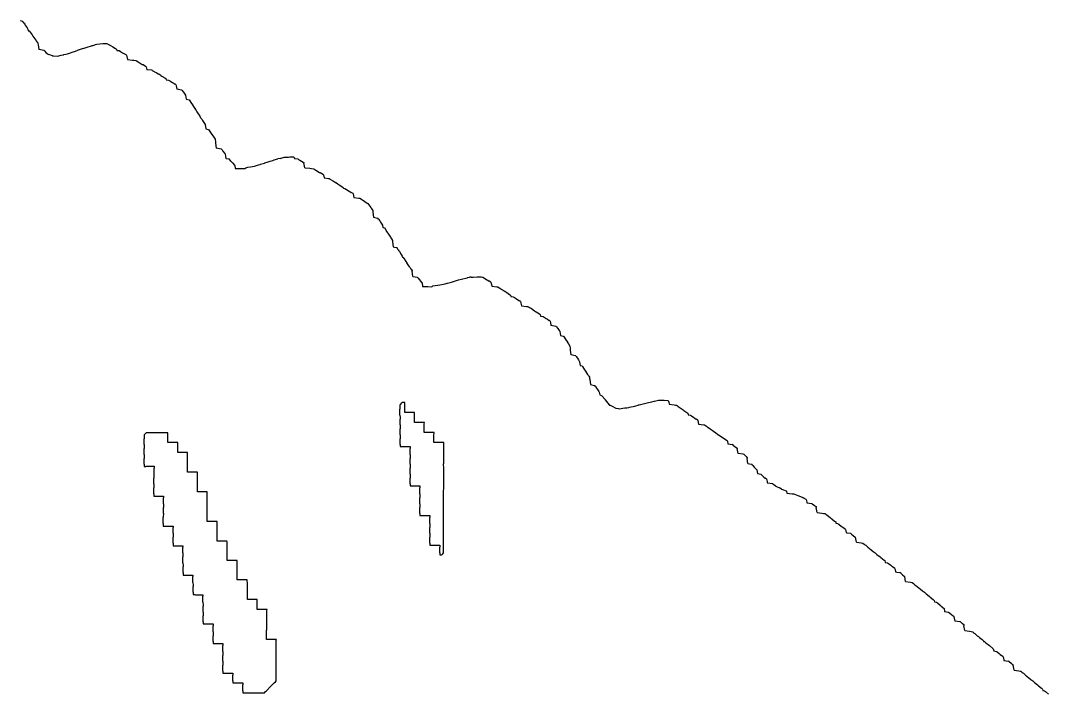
# Model space of a CAD drawing. Extents: x -22 to 217, y -59 to 33.
# Drawn here: x 97.45 to 128.76, y -14.54 to 5.96 of the extents above; entities that cross this region are included whole.
import ezdxf

# ---------------------------------------------------------------- set-up
doc = ezdxf.new("R2010")
doc.units = 0

msp = doc.modelspace()

# ---------------------------------------------------------------- linework, layer by layer
at = {"layer": 'MIDPLANE_Z0_OUTLINE'}
for p, q in [((97.4374, 5.9572), (97.5153, 5.9407)), ((97.5581, 5.8765), (97.5153, 5.9407)), ((97.5581, 5.8765), (97.5807, 5.8424)), ((97.5807, 5.8424), (97.596, 5.8198)), ((97.596, 5.8198), (97.652, 5.7378)), ((97.652, 5.7378), (97.6791, 5.6982)), ((97.6791, 5.6982), (97.6863, 5.648)), ((97.6863, 5.648), (97.7183, 5.6407)), ((97.7183, 5.6407), (97.7453, 5.6012)), ((97.7453, 5.6012), (97.801, 5.5198)), ((97.801, 5.5198), (97.8241, 5.4857)), ((97.8241, 5.4857), (97.8581, 5.4386)), ((97.8581, 5.4386), (97.915, 5.3594)), ((97.915, 5.3594), (97.9283, 5.3407)), ((97.9283, 5.3407), (97.9498, 5.3115)), ((97.9498, 5.3115), (97.9791, 5.2763)), ((97.9791, 5.2763), (97.9816, 5.2593)), ((97.9816, 5.2593), (97.9876, 5.2198)), ((97.9876, 5.2198), (98.0097, 5.0714)), ((98.1581, 5.0433), (98.0097, 5.0714)), ((98.1714, 5.0407), (98.1581, 5.0433)), ((98.1714, 5.0407), (98.1877, 5.0207)), ((98.1877, 5.0207), (98.2198, 4.9814)), ((99.0581, 5.0014), (99.0917, 5.0122)), ((99.0917, 5.0122), (99.1784, 5.04)), ((99.1784, 5.04), (99.1791, 5.0403)), ((99.1791, 5.0403), (99.1804, 5.0407)), ((99.3581, 5.1035), (99.1804, 5.0407)), ((99.3581, 5.1035), (99.4791, 5.1471)), ((99.4791, 5.1471), (99.6118, 5.1869)), ((99.6118, 5.1869), (99.6309, 5.1926)), ((99.6309, 5.1926), (99.6581, 5.2009)), ((99.6581, 5.2009), (99.7194, 5.2198)), ((99.7194, 5.2198), (99.7311, 5.2233)), ((99.7311, 5.2233), (99.7791, 5.2381)), ((99.7791, 5.2381), (99.9581, 5.2556)), ((99.9581, 5.2556), (99.9978, 5.2595)), ((99.9978, 5.2595), (100.0177, 5.2595)), ((100.0177, 5.2595), (100.0791, 5.2597)), ((100.0791, 5.2597), (100.1481, 5.2198)), ((100.2178, 5.1795), (100.1481, 5.2198)), ((100.2178, 5.1795), (100.2581, 5.1557)), ((100.2581, 5.1557), (100.3393, 5.1075)), ((100.3393, 5.1075), (100.3791, 5.0839)), ((100.3791, 5.0839), (100.3873, 5.049)), ((100.3873, 5.049), (100.4519, 5.0407)), ((100.4519, 5.0407), (100.4917, 5.017)), ((100.4917, 5.017), (100.5581, 4.9776)), ((98.2198, 4.9814), (98.2595, 4.9488)), ((98.2595, 4.9488), (98.2791, 4.9327)), ((98.2791, 4.9327), (98.3181, 4.9198)), ((98.4233, 4.885), (98.3181, 4.9198)), ((98.4233, 4.885), (98.4581, 4.8829)), ((98.4581, 4.8829), (98.5791, 4.8758)), ((98.5791, 4.8758), (98.6859, 4.9005)), ((98.6859, 4.9005), (98.7547, 4.9164)), ((98.7547, 4.9164), (98.7581, 4.9171)), ((98.7581, 4.9171), (98.7708, 4.9198)), ((98.7708, 4.9198), (98.8292, 4.9321)), ((98.8292, 4.9321), (98.8791, 4.9426)), ((98.8791, 4.9426), (98.9448, 4.9642)), ((98.9448, 4.9642), (99.0581, 5.0014)), ((100.5581, 4.9776), (100.5944, 4.956)), ((100.5944, 4.956), (100.6562, 4.9198)), ((100.6791, 4.9063), (100.6562, 4.9198)), ((100.6791, 4.9063), (100.6875, 4.867)), ((100.6875, 4.867), (100.7083, 4.77)), ((100.7083, 4.77), (100.8581, 4.7528)), ((100.8581, 4.7528), (100.9016, 4.7477)), ((100.9016, 4.7477), (100.9611, 4.7407)), ((100.9611, 4.7407), (100.9724, 4.734)), ((100.9724, 4.734), (100.9791, 4.7301)), ((100.9791, 4.7301), (101.0375, 4.695)), ((101.0375, 4.695), (101.1581, 4.6227)), ((101.1581, 4.6227), (101.16, 4.6216)), ((101.16, 4.6216), (101.1631, 4.6198)), ((101.2791, 4.551), (101.1631, 4.6198)), ((101.2791, 4.551), (101.2976, 4.4685)), ((101.2976, 4.4685), (101.2993, 4.461)), ((101.4581, 4.4414), (101.2993, 4.461)), ((101.463, 4.4407), (101.4581, 4.4414)), ((101.463, 4.4407), (101.5192, 4.407)), ((101.5192, 4.407), (101.5355, 4.3972)), ((101.5355, 4.3972), (101.5367, 4.3965)), ((101.5367, 4.3965), (101.5791, 4.371)), ((101.5791, 4.371), (101.6649, 4.3198)), ((101.7233, 4.2849), (101.6649, 4.3198)), ((101.7233, 4.2849), (101.7581, 4.264)), ((101.7581, 4.264), (101.8449, 4.2118)), ((101.8449, 4.2118), (101.8791, 4.1913)), ((101.8791, 4.1913), (101.8886, 4.1503)), ((101.8886, 4.1503), (101.9623, 4.1407)), ((101.9623, 4.1407), (101.9962, 4.1201)), ((101.9962, 4.1201), (102.0581, 4.0825)), ((102.0581, 4.0825), (102.0971, 4.0587)), ((102.0971, 4.0587), (102.1583, 4.0198)), ((102.1791, 4.0065), (102.1583, 4.0198)), ((102.1791, 4.0065), (102.1875, 3.9664)), ((102.1875, 3.9664), (102.2078, 3.8695)), ((102.3581, 3.8414), (102.2078, 3.8695)), ((102.3615, 3.8407), (102.3581, 3.8414)), ((102.3615, 3.8407), (102.3667, 3.8344)), ((102.3667, 3.8344), (102.4145, 3.7762)), ((102.4145, 3.7762), (102.4551, 3.7198)), ((102.4551, 3.7198), (102.478, 3.6884)), ((102.478, 3.6884), (102.4791, 3.687)), ((102.4791, 3.687), (102.4975, 3.5592)), ((102.4975, 3.5592), (102.5839, 3.5407)), ((102.5839, 3.5407), (102.5849, 3.5393)), ((102.5849, 3.5393), (102.6581, 3.4351)), ((102.6581, 3.4351), (102.6645, 3.4261)), ((102.6645, 3.4261), (102.6686, 3.4198)), ((102.6686, 3.4198), (102.7401, 3.3115)), ((102.7401, 3.3115), (102.7791, 3.2523)), ((102.7791, 3.2523), (102.7805, 3.2422)), ((102.7805, 3.2422), (102.7867, 3.2407)), ((102.7867, 3.2407), (102.8259, 3.18)), ((102.8259, 3.18), (102.8647, 3.1198)), ((102.8647, 3.1198), (102.9011, 3.0627)), ((102.9581, 2.9746), (102.9011, 3.0627)), ((102.9799, 2.9407), (102.9581, 2.9746)), ((102.9799, 2.9407), (102.9979, 2.9128)), ((102.9979, 2.9128), (103.0187, 2.8804)), ((103.0187, 2.8804), (103.0585, 2.8198)), ((103.0585, 2.8198), (103.0758, 2.7934)), ((103.0758, 2.7934), (103.0791, 2.7884)), ((103.0791, 2.7884), (103.0963, 2.658)), ((103.0963, 2.658), (103.1759, 2.6407)), ((103.1759, 2.6407), (103.1792, 2.6358)), ((103.1792, 2.6358), (103.2565, 2.5198)), ((103.2565, 2.5198), (103.2571, 2.5188)), ((103.2571, 2.5188), (103.2581, 2.5174)), ((103.2581, 2.5174), (103.3351, 2.4037)), ((103.3351, 2.4037), (103.3777, 2.3407)), ((103.3777, 2.3407), (103.3783, 2.3399)), ((103.3783, 2.3399), (103.3791, 2.3388)), ((103.3791, 2.3388), (103.3872, 2.2758)), ((103.3872, 2.2758), (103.3944, 2.2198)), ((103.3944, 2.2198), (103.4126, 2.0742)), ((103.5581, 2.0445), (103.4126, 2.0742)), ((103.5763, 2.0407), (103.5581, 2.0445)), ((103.5763, 2.0407), (103.5926, 2.0166)), ((103.5926, 2.0166), (103.6177, 1.9794)), ((103.6177, 1.9794), (103.6652, 1.9198)), ((103.6791, 1.9024), (103.6652, 1.9198)), ((103.6791, 1.9024), (103.6924, 1.8143)), ((103.6924, 1.8143), (103.7004, 1.762)), ((103.7004, 1.762), (103.7187, 1.7584)), ((103.7187, 1.7584), (103.808, 1.7407)), ((103.8581, 1.6791), (103.808, 1.7407)), ((103.8581, 1.6791), (103.8847, 1.6464)), ((103.8847, 1.6464), (103.9082, 1.6198)), ((103.9082, 1.6198), (103.9675, 1.5527)), ((104.6997, 1.5614), (104.7528, 1.577)), ((104.7528, 1.577), (104.7581, 1.5785)), ((104.7581, 1.5785), (104.8791, 1.6151)), ((104.8791, 1.6151), (104.8933, 1.6198)), ((104.8933, 1.6198), (104.9981, 1.6538)), ((104.9981, 1.6538), (105.0581, 1.6733)), ((105.0581, 1.6733), (105.0969, 1.6857)), ((105.0969, 1.6857), (105.1368, 1.6985)), ((105.1368, 1.6985), (105.1791, 1.7116)), ((105.1791, 1.7116), (105.2861, 1.7407)), ((105.3581, 1.7602), (105.2861, 1.7407)), ((105.3581, 1.7602), (105.4791, 1.7936)), ((105.4791, 1.7936), (105.5346, 1.7963)), ((105.5346, 1.7963), (105.6179, 1.8)), ((105.6179, 1.8), (105.6581, 1.8018)), ((105.6581, 1.8018), (105.7791, 1.8072)), ((105.7791, 1.8072), (105.7928, 1.7545)), ((105.7928, 1.7545), (105.8999, 1.7407)), ((105.8999, 1.7407), (105.9181, 1.7295)), ((105.9181, 1.7295), (105.9581, 1.7047)), ((105.9581, 1.7047), (106.0105, 1.6721)), ((106.0105, 1.6721), (106.063, 1.6402)), ((106.063, 1.6402), (106.0791, 1.6304)), ((106.0791, 1.6304), (106.0813, 1.6198)), ((106.1119, 1.4735), (106.0813, 1.6198)), ((103.9675, 1.5527), (103.9791, 1.5396)), ((103.9791, 1.5396), (103.9933, 1.455)), ((103.9933, 1.455), (104.1372, 1.4508)), ((104.1372, 1.4508), (104.1581, 1.4502)), ((104.1581, 1.4502), (104.2791, 1.4466)), ((104.2791, 1.4466), (104.3131, 1.4748)), ((104.3131, 1.4748), (104.3719, 1.4864)), ((104.3719, 1.4864), (104.4581, 1.5034)), ((104.4581, 1.5034), (104.5791, 1.5262)), ((104.5791, 1.5262), (104.6997, 1.5614)), ((106.1119, 1.4735), (106.2581, 1.4562)), ((106.2581, 1.4562), (106.3142, 1.4493)), ((106.3142, 1.4493), (106.3791, 1.4414)), ((106.3791, 1.4414), (106.3798, 1.4414)), ((106.3798, 1.4414), (106.3848, 1.4407)), ((106.3848, 1.4407), (106.4489, 1.4005)), ((106.4489, 1.4005), (106.5581, 1.3319)), ((106.5581, 1.3319), (106.5656, 1.3273)), ((106.5656, 1.3273), (106.5774, 1.3198)), ((106.6791, 1.2549), (106.5774, 1.3198)), ((106.6791, 1.2549), (106.6975, 1.1711)), ((106.6975, 1.1711), (106.6996, 1.1613)), ((106.6996, 1.1613), (106.8293, 1.1443)), ((106.8293, 1.1443), (106.8565, 1.1407)), ((106.8581, 1.1397), (106.8565, 1.1407)), ((106.8581, 1.1397), (106.9307, 1.0924)), ((106.9307, 1.0924), (106.9397, 1.0866)), ((106.9397, 1.0866), (106.9791, 1.0611)), ((106.9791, 1.0611), (107.0451, 1.0198)), ((107.1146, 0.9762), (107.0451, 1.0198)), ((107.1146, 0.9762), (107.1581, 0.9491)), ((107.1581, 0.9491), (107.2334, 0.902)), ((107.2334, 0.902), (107.2791, 0.8735)), ((107.2791, 0.8735), (107.2852, 0.8469)), ((107.2852, 0.8469), (107.3312, 0.8407)), ((107.3312, 0.8407), (107.3767, 0.8125)), ((107.3767, 0.8125), (107.4581, 0.762)), ((107.4581, 0.762), (107.4842, 0.7458)), ((107.4842, 0.7458), (107.5258, 0.7198)), ((107.5791, 0.6864), (107.5258, 0.7198)), ((107.5791, 0.6864), (107.594, 0.6169)), ((107.594, 0.6169), (107.6048, 0.5665)), ((107.6048, 0.5665), (107.7581, 0.5469)), ((107.7581, 0.5469), (107.7845, 0.5434)), ((107.7845, 0.5434), (107.8049, 0.5407)), ((107.8049, 0.5407), (107.8493, 0.511)), ((107.8493, 0.511), (107.8791, 0.4908)), ((107.8791, 0.4908), (107.8986, 0.4771)), ((107.8986, 0.4771), (107.9805, 0.4198)), ((107.9805, 0.4198), (108.0259, 0.3875)), ((108.0259, 0.3875), (108.0581, 0.3419)), ((108.0581, 0.3419), (108.1158, 0.2597)), ((108.1158, 0.2597), (108.129, 0.2407)), ((108.129, 0.2407), (108.1496, 0.2113)), ((108.1496, 0.2113), (108.1791, 0.1698)), ((108.1791, 0.1698), (108.1816, 0.1509)), ((108.1816, 0.1509), (108.1859, 0.1198)), ((108.1859, 0.1198), (108.2064, -0.0319)), ((108.2064, -0.0319), (108.282, -0.0477)), ((108.282, -0.0477), (108.3373, -0.0593)), ((108.3581, -0.0907), (108.3373, -0.0593)), ((108.3581, -0.0907), (108.3937, -0.1447)), ((108.3937, -0.1447), (108.4166, -0.1802)), ((108.4166, -0.1802), (108.4586, -0.2447)), ((108.4586, -0.2447), (108.4791, -0.2761)), ((108.4791, -0.2761), (108.4891, -0.3492)), ((108.4891, -0.3492), (108.5332, -0.3593)), ((108.5332, -0.3593), (108.5536, -0.3905)), ((108.5536, -0.3905), (108.6124, -0.4802)), ((108.6124, -0.4802), (108.6303, -0.508)), ((108.6303, -0.508), (108.6581, -0.5513)), ((108.6581, -0.5513), (108.7162, -0.6428)), ((108.7162, -0.6428), (108.7267, -0.6593)), ((108.7267, -0.6593), (108.7468, -0.6915)), ((108.7468, -0.6915), (108.7791, -0.7422)), ((108.7791, -0.7422), (108.7812, -0.7587)), ((108.7812, -0.7587), (108.7839, -0.7802)), ((108.7839, -0.7802), (108.8033, -0.935)), ((108.8033, -0.935), (108.8387, -0.9427)), ((108.8387, -0.9427), (108.9151, -0.9593)), ((108.9581, -1.0276), (108.9151, -0.9593)), ((108.9581, -1.0276), (108.9784, -1.06)), ((108.9784, -1.06), (108.9914, -1.0802)), ((108.9914, -1.0802), (109.0486, -1.1684)), ((109.0486, -1.1684), (109.0791, -1.2155)), ((109.0791, -1.2155), (109.0844, -1.2539)), ((109.0844, -1.2539), (109.1076, -1.2593)), ((109.1076, -1.2593), (109.1383, -1.3057)), ((109.1383, -1.3057), (109.1876, -1.3802)), ((109.1876, -1.3802), (109.2156, -1.4227)), ((109.2581, -1.4885), (109.2156, -1.4227)), ((109.3038, -1.5593), (109.2581, -1.4885)), ((109.3038, -1.5593), (109.3305, -1.5999)), ((109.3305, -1.5999), (109.3337, -1.6046)), ((109.3337, -1.6046), (109.3444, -1.6184)), ((109.3444, -1.6184), (109.3791, -1.6628)), ((109.3791, -1.6628), (109.3816, -1.6802)), ((109.4042, -1.8342), (109.3816, -1.6802)), ((109.4042, -1.8342), (109.4663, -1.8462)), ((109.4663, -1.8462), (109.5337, -1.8593)), ((109.5581, -1.8895), (109.5337, -1.8593)), ((110.8791, -1.9201), (111.0581, -1.8753)), ((111.0581, -1.8753), (111.079, -1.8701)), ((111.079, -1.8701), (111.1223, -1.8593)), ((111.1791, -1.8562), (111.1223, -1.8593)), ((111.1791, -1.8562), (111.1821, -1.8562)), ((111.1821, -1.8562), (111.2353, -1.8555)), ((111.2353, -1.8555), (111.3581, -1.8539)), ((111.3581, -1.8539), (111.4791, -1.8524)), ((111.4791, -1.8524), (111.4859, -1.8524)), ((111.4859, -1.8524), (111.5359, -1.8593)), ((111.5359, -1.8593), (111.5781, -1.8862)), ((109.5581, -1.8895), (109.5986, -1.9398)), ((109.5986, -1.9398), (109.6342, -1.9802)), ((109.6342, -1.9802), (109.6774, -2.0289)), ((109.6774, -2.0289), (109.6791, -2.0308)), ((109.6791, -2.0308), (109.6973, -2.141)), ((109.6973, -2.141), (109.8555, -2.1476)), ((109.8555, -2.1476), (109.8581, -2.1477)), ((109.8581, -2.1477), (109.9791, -2.1528)), ((109.9791, -2.1528), (110.0139, -2.1244)), ((110.0139, -2.1244), (110.0764, -2.1151)), ((110.0764, -2.1151), (110.1581, -2.1029)), ((110.1581, -2.1029), (110.2791, -2.0845)), ((110.2791, -2.0845), (110.3799, -2.0584)), ((110.3799, -2.0584), (110.4436, -2.0426)), ((110.4436, -2.0426), (110.4581, -2.0391)), ((110.4581, -2.0391), (110.5791, -2.0079)), ((110.5791, -2.0079), (110.6734, -1.9802)), ((110.6734, -1.9802), (110.7567, -1.9558)), ((110.7567, -1.9558), (110.7581, -1.9554)), ((110.7581, -1.9554), (110.7925, -1.9453)), ((110.7925, -1.9453), (110.7932, -1.9451)), ((110.7932, -1.9451), (110.8791, -1.9201)), ((111.5781, -1.8862), (111.6581, -1.9373)), ((111.6581, -1.9373), (111.6843, -1.954)), ((111.6843, -1.954), (111.7252, -1.9802)), ((111.7791, -2.0149), (111.7252, -1.9802)), ((111.7791, -2.0149), (111.7943, -2.0859)), ((111.7943, -2.0859), (111.8045, -2.1338)), ((111.8045, -2.1338), (111.9581, -2.1539)), ((111.9581, -2.1539), (111.9836, -2.1572)), ((111.9836, -2.1572), (111.9992, -2.1593)), ((111.9992, -2.1593), (112.047, -2.1913)), ((112.047, -2.1913), (112.0791, -2.2129)), ((112.0791, -2.2129), (112.0951, -2.2234)), ((112.0951, -2.2234), (112.1814, -2.2802)), ((112.1814, -2.2802), (112.2276, -2.3107)), ((112.2276, -2.3107), (112.2581, -2.33)), ((112.2581, -2.33), (112.3462, -2.3861)), ((112.3462, -2.3861), (112.3791, -2.407)), ((112.3791, -2.407), (112.3887, -2.4496)), ((112.3887, -2.4496), (112.4595, -2.4593)), ((112.4595, -2.4593), (112.4917, -2.48)), ((112.4917, -2.48), (112.5581, -2.5228)), ((112.5581, -2.5228), (112.593, -2.5453)), ((112.593, -2.5453), (112.649, -2.5802)), ((112.6791, -2.599), (112.649, -2.5802)), ((112.6791, -2.599), (112.6897, -2.6488)), ((112.6897, -2.6488), (112.7073, -2.731)), ((112.7073, -2.731), (112.8581, -2.7505)), ((112.8581, -2.7505), (112.8937, -2.7552)), ((112.8937, -2.7552), (112.9249, -2.7593)), ((112.9249, -2.7593), (112.9572, -2.7811)), ((112.9572, -2.7811), (112.9791, -2.7956)), ((112.9791, -2.7956), (113.0102, -2.8166)), ((113.0102, -2.8166), (113.1048, -2.8802)), ((113.1048, -2.8802), (113.1365, -2.9018)), ((113.1365, -2.9018), (113.1581, -2.9164)), ((113.1581, -2.9164), (113.2533, -2.9804)), ((113.2533, -2.9804), (113.2791, -2.9978)), ((113.2791, -2.9978), (113.2903, -3.0481)), ((113.2903, -3.0481), (113.3724, -3.0593)), ((113.3724, -3.0593), (113.3987, -3.0764)), ((113.3987, -3.0764), (113.4581, -3.1152)), ((113.4581, -3.1152), (113.4974, -3.1409)), ((113.4974, -3.1409), (113.5552, -3.1802)), ((113.5791, -3.1965), (113.5552, -3.1802)), ((113.5791, -3.1965), (113.5889, -3.2442)), ((113.5889, -3.2442), (113.6069, -3.3314)), ((113.7581, -3.3585), (113.6069, -3.3314)), ((113.7621, -3.3593), (113.7581, -3.3585)), ((113.7621, -3.3593), (113.7692, -3.3671)), ((113.7692, -3.3671), (113.8174, -3.4209)), ((113.8174, -3.4209), (113.8581, -3.4802)), ((113.8581, -3.4802), (113.8777, -3.5082)), ((113.8777, -3.5082), (113.8791, -3.5102)), ((113.8791, -3.5102), (113.8974, -3.6409)), ((113.8974, -3.6409), (113.9828, -3.6593)), ((113.9828, -3.6593), (113.9842, -3.6613)), ((113.9842, -3.6613), (114.0581, -3.7688)), ((114.0581, -3.7688), (114.0628, -3.7755)), ((114.0628, -3.7755), (114.0658, -3.7802)), ((114.0658, -3.7802), (114.1377, -3.8931)), ((114.1377, -3.8931), (114.1791, -3.9579)), ((114.1791, -3.9579), (114.1792, -3.9591)), ((114.1792, -3.9591), (114.1792, -3.9593)), ((114.1792, -3.9593), (114.1872, -4.0242)), ((114.1872, -4.0242), (114.1941, -4.0802)), ((114.1941, -4.0802), (114.2119, -4.2264)), ((114.3581, -4.257), (114.2119, -4.2264)), ((114.3686, -4.2593), (114.3581, -4.257)), ((114.3686, -4.2593), (114.3783, -4.275)), ((114.3783, -4.275), (114.4108, -4.3275)), ((114.4108, -4.3275), (114.443, -4.3802)), ((114.443, -4.3802), (114.4678, -4.4208)), ((114.4678, -4.4208), (114.4791, -4.4392)), ((114.4791, -4.4392), (114.4928, -4.5456)), ((114.4928, -4.5456), (114.5543, -4.5593)), ((114.5543, -4.5593), (114.5659, -4.5775)), ((114.5659, -4.5775), (114.6313, -4.6802)), ((114.6313, -4.6802), (114.6417, -4.6966)), ((114.6417, -4.6966), (114.6581, -4.7221)), ((114.6581, -4.7221), (114.7238, -4.824)), ((114.7238, -4.824), (114.7464, -4.8593)), ((114.7464, -4.8593), (114.7594, -4.8789)), ((114.7594, -4.8789), (114.7791, -4.9097)), ((114.7791, -4.9097), (114.7835, -4.9448)), ((114.7835, -4.9448), (114.7879, -4.9802)), ((114.7879, -4.9802), (114.8069, -5.1315)), ((114.8069, -5.1315), (114.8895, -5.1487)), ((114.8895, -5.1487), (114.94, -5.1593)), ((114.9581, -5.1872), (114.94, -5.1593)), ((114.9581, -5.1872), (114.9947, -5.2436)), ((114.9947, -5.2436), (115.0208, -5.2802)), ((115.0208, -5.2802), (115.0633, -5.34)), ((115.0633, -5.34), (115.0791, -5.362)), ((115.0791, -5.362), (115.0913, -5.4471)), ((115.0913, -5.4471), (115.1508, -5.4593)), ((115.1508, -5.4593), (115.167, -5.4794)), ((115.167, -5.4794), (115.2481, -5.5802)), ((115.2481, -5.5802), (115.2525, -5.5858)), ((115.2525, -5.5858), (115.2581, -5.5926)), ((115.2581, -5.5926), (115.3388, -5.6932)), ((116.7581, -5.6379), (116.8791, -5.6101)), ((116.8791, -5.6101), (116.9487, -5.6093)), ((116.9487, -5.6093), (117.0299, -5.6084)), ((117.0299, -5.6084), (117.0581, -5.6091)), ((117.0581, -5.6091), (117.1791, -5.612)), ((117.1791, -5.612), (117.1934, -5.6712)), ((109.0033, -5.7593), (109.027, -5.7345)), ((109.0033, -5.7593), (109.0042, -5.7737)), ((109.0042, -5.7737), (109.0076, -5.8308)), ((109.0076, -5.8308), (109.0075, -5.8802)), ((109.0075, -6.0593), (109.0075, -5.8802)), ((109.027, -5.7345), (109.0791, -5.6798)), ((109.1153, -5.6794), (109.0791, -5.6798)), ((109.1594, -5.6789), (109.1153, -5.6794)), ((109.1545, -5.7593), (109.1568, -5.7222)), ((109.1545, -5.8802), (109.1545, -5.7593)), ((109.1546, -5.9837), (109.1545, -5.8802)), ((109.1568, -5.7222), (109.1594, -5.6789)), ((115.3388, -5.6932), (115.3791, -5.7434)), ((115.3791, -5.7434), (115.3813, -5.757)), ((115.3813, -5.757), (115.4049, -5.7593)), ((115.4049, -5.7593), (115.4865, -5.8005)), ((115.4865, -5.8005), (115.5581, -5.8367)), ((115.5581, -5.8367), (115.5871, -5.8512)), ((115.5871, -5.8512), (115.6556, -5.8618)), ((115.6556, -5.8618), (115.6791, -5.8655)), ((115.6791, -5.8655), (115.8581, -5.842)), ((115.8581, -5.842), (115.902, -5.8363)), ((115.902, -5.8363), (115.9125, -5.8349)), ((115.9125, -5.8349), (115.9791, -5.8258)), ((115.9791, -5.8258), (115.998, -5.8214)), ((115.998, -5.8214), (116.1581, -5.784)), ((116.1581, -5.784), (116.1887, -5.7769)), ((116.1887, -5.7769), (116.2649, -5.7593)), ((116.2791, -5.7585), (116.2649, -5.7593)), ((116.2791, -5.7585), (116.2837, -5.7547)), ((116.2837, -5.7547), (116.2948, -5.7517)), ((116.2948, -5.7517), (116.4581, -5.7093)), ((116.4581, -5.7093), (116.5791, -5.6777)), ((116.5791, -5.6777), (116.6832, -5.6551)), ((116.6832, -5.6551), (116.7506, -5.6396)), ((116.7506, -5.6396), (116.7581, -5.6379)), ((117.1934, -5.6712), (117.2078, -5.7306)), ((117.2078, -5.7306), (117.3581, -5.7502)), ((117.3581, -5.7502), (117.3951, -5.7551)), ((117.3951, -5.7551), (117.4262, -5.7593)), ((117.4262, -5.7593), (117.4574, -5.7809)), ((117.4574, -5.7809), (117.4791, -5.7955)), ((117.4791, -5.7955), (117.5099, -5.8169)), ((117.5099, -5.8169), (117.6013, -5.8802)), ((117.6013, -5.8802), (117.6347, -5.9036)), ((117.6347, -5.9036), (117.6581, -5.9197)), ((117.6581, -5.9197), (117.7492, -5.9833)), ((109.0075, -6.0593), (109.0083, -6.0739)), ((109.0083, -6.0739), (109.0113, -6.127)), ((109.0113, -6.127), (109.0113, -6.1802)), ((109.0114, -6.3593), (109.0113, -6.1802)), ((109.2581, -5.9837), (109.1546, -5.9837)), ((109.3791, -5.9837), (109.2581, -5.9837)), ((109.4141, -5.9835), (109.3791, -5.9837)), ((109.455, -5.9833), (109.4141, -5.9835)), ((109.4505, -6.2878), (109.4506, -6.1802)), ((109.4506, -6.0593), (109.4527, -6.0235)), ((109.4506, -6.1802), (109.4506, -6.0593)), ((109.4527, -6.0235), (109.455, -5.9833)), ((117.7492, -5.9833), (117.7791, -6.0041)), ((117.7791, -6.0041), (117.7891, -6.0493)), ((117.7891, -6.0493), (117.858, -6.0593)), ((117.858, -6.0593), (117.8879, -6.0801)), ((117.8879, -6.0801), (117.9581, -6.129)), ((117.9581, -6.129), (117.9884, -6.1499)), ((117.9884, -6.1499), (118.0311, -6.1802)), ((118.0791, -6.2143), (118.0311, -6.1802)), ((118.0791, -6.2143), (118.0943, -6.2883)), ((109.0114, -6.3593), (109.0121, -6.374)), ((109.0121, -6.374), (109.0148, -6.4235)), ((109.0148, -6.4235), (109.0148, -6.4802)), ((109.0148, -6.6593), (109.0148, -6.4802)), ((109.5581, -6.2878), (109.4505, -6.2878)), ((109.6791, -6.2878), (109.5581, -6.2878)), ((109.7127, -6.2878), (109.6791, -6.2878)), ((109.7506, -6.2877), (109.7127, -6.2878)), ((109.7466, -6.3593), (109.7485, -6.325)), ((109.7466, -6.4802), (109.7466, -6.3593)), ((109.7466, -6.5917), (109.7466, -6.4802)), ((109.7485, -6.325), (109.7506, -6.2877)), ((118.0943, -6.2883), (118.1038, -6.3346)), ((118.1038, -6.3346), (118.2581, -6.3558)), ((118.2581, -6.3558), (118.2798, -6.3587)), ((118.2798, -6.3587), (118.2835, -6.3593)), ((118.2835, -6.3593), (118.3395, -6.3988)), ((118.3395, -6.3988), (118.3791, -6.4268)), ((118.3791, -6.4268), (118.3828, -6.4294)), ((118.3828, -6.4294), (118.4558, -6.4802)), ((118.4558, -6.4802), (118.5161, -6.5222)), ((118.5161, -6.5222), (118.5581, -6.5516)), ((118.5581, -6.5516), (118.6305, -6.6026)), ((101.2179, -6.6593), (101.2384, -6.6393)), ((101.2179, -6.6593), (101.2179, -6.6746)), ((101.2179, -6.6746), (101.2179, -6.7204)), ((101.2179, -6.7204), (101.2179, -6.7802)), ((101.2179, -6.9593), (101.2179, -6.7802)), ((101.2384, -6.6393), (101.2791, -6.5995)), ((101.3087, -6.5995), (101.2791, -6.5995)), ((101.3388, -6.5995), (101.3087, -6.5995)), ((101.4581, -6.5995), (101.3388, -6.5995)), ((101.5791, -6.5995), (101.4581, -6.5995)), ((101.6087, -6.5995), (101.5791, -6.5995)), ((101.6388, -6.5995), (101.6087, -6.5995)), ((101.7581, -6.5995), (101.6388, -6.5995)), ((101.8791, -6.5995), (101.7581, -6.5995)), ((101.9087, -6.5995), (101.8791, -6.5995)), ((101.9388, -6.5995), (101.9087, -6.5995)), ((101.9388, -6.6296), (101.9388, -6.5995)), ((101.9388, -6.6593), (101.9388, -6.6296)), ((101.9388, -6.7802), (101.9388, -6.6593)), ((101.9388, -6.8995), (101.9388, -6.7802)), ((109.0148, -6.6593), (109.0156, -6.674)), ((109.0156, -6.674), (109.0179, -6.7204)), ((109.0179, -6.7204), (109.0179, -6.7802)), ((109.0179, -6.9593), (109.0179, -6.7802)), ((109.8581, -6.5917), (109.7466, -6.5917)), ((109.9791, -6.5917), (109.8581, -6.5917)), ((110.0114, -6.5918), (109.9791, -6.5917)), ((110.0464, -6.5919), (110.0114, -6.5918)), ((110.0429, -6.6593), (110.0446, -6.6264)), ((110.0429, -6.7802), (110.0429, -6.6593)), ((110.0429, -6.8954), (110.0429, -6.7802)), ((110.0446, -6.6264), (110.0464, -6.5919)), ((118.6305, -6.6026), (118.6791, -6.6367)), ((118.6791, -6.6367), (118.6832, -6.6551)), ((118.6832, -6.6551), (118.7108, -6.6593)), ((118.7108, -6.6593), (118.7589, -6.6934)), ((118.7589, -6.6934), (118.8581, -6.7638)), ((118.8581, -6.7638), (118.8677, -6.7706)), ((118.8677, -6.7706), (118.881, -6.7802)), ((118.9791, -6.851), (118.881, -6.7802)), ((118.9791, -6.851), (118.9977, -6.94)), ((101.2178, -7.2593), (101.2179, -7.0802)), ((101.2179, -6.9593), (101.2179, -6.9746)), ((101.2179, -6.9746), (101.2179, -7.0204)), ((101.2179, -7.0204), (101.2179, -7.0802)), ((102.0581, -6.8995), (101.9388, -6.8995)), ((102.1791, -6.8995), (102.0581, -6.8995)), ((102.2087, -6.8995), (102.1791, -6.8995)), ((102.2388, -6.8995), (102.2087, -6.8995)), ((102.2388, -6.9296), (102.2388, -6.8995)), ((102.2388, -6.9593), (102.2388, -6.9296)), ((102.2388, -7.0802), (102.2388, -6.9593)), ((102.2388, -7.1995), (102.2388, -7.0802)), ((102.3581, -7.1995), (102.2388, -7.1995)), ((102.4791, -7.1995), (102.3581, -7.1995)), ((102.5087, -7.1995), (102.4791, -7.1995)), ((102.5388, -7.1995), (102.5087, -7.1995)), ((102.5388, -7.2296), (102.5388, -7.1995)), ((109.0179, -6.9593), (109.0179, -6.9746)), ((109.0179, -6.9746), (109.0179, -7.0204)), ((109.0179, -7.0204), (109.0637, -7.0204)), ((109.0637, -7.0204), (109.0791, -7.0204)), ((109.0791, -7.0204), (109.2581, -7.0204)), ((109.2581, -7.0204), (109.3179, -7.0204)), ((109.3179, -7.0204), (109.3179, -7.0802)), ((109.3179, -7.2593), (109.3179, -7.0802)), ((110.1581, -6.8954), (110.0429, -6.8954)), ((110.2791, -6.8954), (110.1581, -6.8954)), ((110.3104, -6.8951), (110.2791, -6.8954)), ((110.3434, -6.8949), (110.3104, -6.8951)), ((110.3408, -7.2283), (110.3417, -7.1966)), ((110.3417, -6.9593), (110.3425, -6.9277)), ((110.3417, -7.0802), (110.3417, -6.9593)), ((110.3417, -7.1966), (110.3417, -7.0802)), ((110.3425, -6.9277), (110.3434, -6.8949)), ((118.9977, -6.94), (118.9978, -6.9405)), ((118.9978, -6.9405), (118.9997, -6.9408)), ((118.9997, -6.9408), (119.1275, -6.9593)), ((119.1581, -6.9816), (119.1275, -6.9593)), ((119.1581, -6.9816), (119.215, -7.0233)), ((119.215, -7.0233), (119.266, -7.0623)), ((119.266, -7.0623), (119.2791, -7.0723)), ((119.2791, -7.0723), (119.2806, -7.0802)), ((119.3094, -7.2289), (119.2806, -7.0802)), ((101.2178, -7.2746), (101.2177, -7.3206)), ((101.2177, -7.3206), (101.2177, -7.3802)), ((101.2177, -7.5593), (101.2177, -7.3802)), ((101.2178, -7.2593), (101.2178, -7.2746)), ((102.5388, -7.2593), (102.5388, -7.2296)), ((102.5388, -7.3802), (102.5388, -7.2593)), ((102.5389, -7.4995), (102.5388, -7.3802)), ((102.5389, -7.5296), (102.5389, -7.4995)), ((109.3179, -7.2593), (109.3179, -7.2746)), ((109.3179, -7.2746), (109.3179, -7.3204)), ((109.3179, -7.3204), (109.3179, -7.3802)), ((109.3179, -7.5593), (109.3179, -7.3802)), ((110.3394, -7.529), (110.3401, -7.4982)), ((110.34, -7.2593), (110.3408, -7.2283)), ((110.34, -7.3802), (110.34, -7.2593)), ((110.3401, -7.4982), (110.34, -7.3802)), ((119.4581, -7.2543), (119.3094, -7.2289)), ((119.4874, -7.2593), (119.4581, -7.2543)), ((119.4874, -7.2593), (119.5237, -7.2962)), ((119.5237, -7.2962), (119.5328, -7.3055)), ((119.5328, -7.3055), (119.5485, -7.3259)), ((119.5485, -7.3259), (119.5791, -7.3659)), ((119.5791, -7.3659), (119.5812, -7.3802)), ((119.6038, -7.5346), (119.5812, -7.3802)), ((101.2172, -7.575), (101.2159, -7.6224)), ((101.2159, -7.6224), (101.2634, -7.6216)), ((101.2177, -7.5593), (101.2172, -7.575)), ((101.2634, -7.6216), (101.2791, -7.6214)), ((101.2791, -7.6214), (101.4581, -7.6212)), ((101.4581, -7.6212), (101.5171, -7.6212)), ((101.5171, -7.6212), (101.5171, -7.6802)), ((101.5171, -7.8593), (101.5171, -7.6802)), ((102.5389, -7.5593), (102.5389, -7.5296)), ((102.5389, -7.6802), (102.5389, -7.5593)), ((102.5389, -7.7994), (102.5389, -7.6802)), ((102.6581, -7.7994), (102.5389, -7.7994)), ((102.7791, -7.7995), (102.6581, -7.7994)), ((102.8087, -7.7995), (102.7791, -7.7995)), ((102.8389, -7.7995), (102.8087, -7.7995)), ((102.8389, -7.8296), (102.8389, -7.7995)), ((109.3179, -7.5593), (109.3179, -7.5746)), ((109.3179, -7.5746), (109.3179, -7.6204)), ((109.3179, -7.6204), (109.3179, -7.6802)), ((109.3179, -7.8593), (109.3179, -7.6802)), ((110.3388, -7.5593), (110.3394, -7.529)), ((110.3389, -7.6802), (110.3388, -7.5593)), ((110.3389, -7.7994), (110.3389, -7.6802)), ((110.3389, -7.8295), (110.3389, -7.7994)), ((119.6038, -7.5346), (119.656, -7.5449)), ((119.656, -7.5449), (119.7286, -7.5593)), ((119.7581, -7.5976), (119.7286, -7.5593)), ((119.7581, -7.5976), (119.794, -7.6443)), ((119.794, -7.6443), (119.8285, -7.6802)), ((119.8285, -7.6802), (119.8787, -7.7326)), ((119.8787, -7.7326), (119.8791, -7.733)), ((119.8791, -7.733), (119.8975, -7.8408)), ((101.5165, -7.8753), (101.5145, -7.9238)), ((101.5145, -7.9238), (101.5145, -7.9802)), ((101.5145, -8.1593), (101.5145, -7.9802)), ((101.5171, -7.8593), (101.5165, -7.8753)), ((102.8388, -7.9802), (102.8389, -7.8593)), ((102.8388, -8.0995), (102.8388, -7.9802)), ((102.8388, -8.1296), (102.8388, -8.0995)), ((102.8388, -8.1593), (102.8388, -8.1296)), ((102.8389, -7.8593), (102.8389, -7.8296)), ((109.3179, -7.8593), (109.3179, -7.8746)), ((109.3179, -7.8746), (109.3179, -7.9204)), ((109.3179, -7.9204), (109.3179, -7.9802)), ((109.3179, -8.1593), (109.3179, -7.9802)), ((110.3389, -7.8593), (110.3389, -7.8295)), ((110.3389, -7.9802), (110.3389, -7.8593)), ((110.3389, -8.0994), (110.3389, -7.9802)), ((110.3389, -8.1296), (110.3389, -8.0994)), ((110.3389, -8.1593), (110.3389, -8.1296)), ((119.8975, -7.8408), (120, -7.8593)), ((120, -7.8593), (120.0004, -7.8596)), ((120.0004, -7.8596), (120.0581, -7.919)), ((120.0581, -7.919), (120.0883, -7.95)), ((120.0883, -7.95), (120.1262, -7.9802)), ((120.1791, -8.0223), (120.1262, -7.9802)), ((120.1791, -8.0223), (120.1958, -8.1068)), ((120.1958, -8.1068), (120.2017, -8.1366)), ((120.3581, -8.1584), (120.2017, -8.1366)), ((101.5137, -8.1756), (101.5108, -8.2275)), ((101.5108, -8.2275), (101.5108, -8.2802)), ((101.5108, -8.4593), (101.5108, -8.2802)), ((101.5145, -8.1593), (101.5137, -8.1756)), ((102.8388, -8.2802), (102.8388, -8.1593)), ((102.8388, -8.3995), (102.8388, -8.2802)), ((102.9581, -8.3995), (102.8388, -8.3995)), ((103.0791, -8.3995), (102.9581, -8.3995)), ((103.1087, -8.3995), (103.0791, -8.3995)), ((103.1388, -8.3995), (103.1087, -8.3995)), ((103.1388, -8.4296), (103.1388, -8.3995)), ((103.1388, -8.4593), (103.1388, -8.4296)), ((109.3179, -8.1593), (109.3179, -8.1746)), ((109.3179, -8.1746), (109.3179, -8.2204)), ((109.3179, -8.2204), (109.3637, -8.2204)), ((109.3637, -8.2204), (109.3791, -8.2204)), ((109.3791, -8.2204), (109.5581, -8.2204)), ((109.5581, -8.2204), (109.6179, -8.2204)), ((109.6179, -8.2204), (109.6179, -8.2802)), ((109.6179, -8.4593), (109.6179, -8.2802)), ((110.3388, -8.3995), (110.3389, -8.2802)), ((110.3388, -8.4296), (110.3388, -8.3995)), ((110.3388, -8.4593), (110.3388, -8.4296)), ((110.3389, -8.2802), (110.3389, -8.1593)), ((120.3645, -8.1593), (120.3581, -8.1584)), ((120.3645, -8.1593), (120.3927, -8.1791)), ((120.3927, -8.1791), (120.4317, -8.2067)), ((120.4317, -8.2067), (120.4396, -8.2117)), ((120.4396, -8.2117), (120.4791, -8.2366)), ((120.4791, -8.2366), (120.5628, -8.2802)), ((120.6254, -8.3129), (120.5628, -8.2802)), ((120.6254, -8.3129), (120.6581, -8.3266)), ((120.6581, -8.3266), (120.7672, -8.3722)), ((120.7672, -8.3722), (120.7791, -8.3772)), ((120.7791, -8.3772), (120.7953, -8.443)), ((120.7953, -8.443), (120.9478, -8.455)), ((101.5099, -8.4758), (101.5065, -8.5318)), ((101.5065, -8.5318), (101.5631, -8.5302)), ((101.5108, -8.4593), (101.5099, -8.4758)), ((101.5631, -8.5302), (101.5791, -8.5297)), ((101.5791, -8.5297), (101.7581, -8.5297)), ((101.7581, -8.5297), (101.8086, -8.5297)), ((101.8086, -8.7593), (101.8077, -8.7757)), ((101.8086, -8.5297), (101.8086, -8.5802)), ((101.8086, -8.7593), (101.8086, -8.5802)), ((103.1388, -8.5802), (103.1388, -8.4593)), ((103.1388, -8.6995), (103.1388, -8.5802)), ((103.1388, -8.7296), (103.1388, -8.6995)), ((103.1388, -8.7593), (103.1388, -8.7296)), ((103.1388, -8.8802), (103.1388, -8.7593)), ((109.6179, -8.4593), (109.6179, -8.4746)), ((109.6179, -8.4746), (109.6179, -8.5204)), ((109.6179, -8.5204), (109.6179, -8.5802)), ((109.6179, -8.7593), (109.6179, -8.5802)), ((109.6179, -8.7593), (109.6179, -8.7746)), ((110.3388, -8.5802), (110.3388, -8.4593)), ((110.3388, -8.6995), (110.3388, -8.5802)), ((110.3388, -8.7296), (110.3388, -8.6995)), ((110.3388, -8.7593), (110.3388, -8.7296)), ((110.3388, -8.8802), (110.3388, -8.7593)), ((120.9478, -8.455), (120.9581, -8.4558)), ((120.9581, -8.4558), (121.0015, -8.4593)), ((121.0015, -8.4593), (121.0583, -8.48)), ((121.0583, -8.48), (121.0791, -8.4869)), ((121.0791, -8.4869), (121.1263, -8.5072)), ((121.1263, -8.5072), (121.2581, -8.5638)), ((121.2581, -8.5638), (121.2696, -8.5687)), ((121.2696, -8.5687), (121.2886, -8.5802)), ((121.3791, -8.6351), (121.2886, -8.5802)), ((121.3791, -8.6351), (121.3969, -8.7168)), ((121.3969, -8.7168), (121.4013, -8.737)), ((121.4013, -8.737), (121.5523, -8.7585)), ((121.5523, -8.7585), (121.5576, -8.7593)), ((121.5581, -8.7596), (121.5576, -8.7593)), ((121.5581, -8.7596), (121.628, -8.8103)), ((101.8034, -9.0754), (101.8002, -9.1381)), ((101.8042, -9.0592), (101.8034, -9.0754)), ((101.8077, -8.7757), (101.8042, -8.8341)), ((101.8042, -8.8341), (101.8042, -8.8802)), ((101.8042, -9.0592), (101.8042, -8.8802)), ((103.1388, -8.9995), (103.1388, -8.8802)), ((103.1388, -9.0296), (103.1388, -8.9995)), ((103.1389, -9.0592), (103.1388, -9.0296)), ((103.1389, -9.1802), (103.1389, -9.0592)), ((109.6179, -8.7746), (109.6179, -8.8204)), ((109.6179, -8.8204), (109.6179, -8.8802)), ((109.6179, -9.0592), (109.6179, -8.8802)), ((109.6179, -9.0592), (109.6179, -9.0746)), ((109.6179, -9.0746), (109.6179, -9.1204)), ((110.3388, -8.9995), (110.3388, -8.8802)), ((110.3388, -9.0296), (110.3388, -8.9995)), ((110.3388, -9.0592), (110.3388, -9.0296)), ((110.3388, -9.1802), (110.3388, -9.0592)), ((121.628, -8.8103), (121.6445, -8.8229)), ((121.6445, -8.8229), (121.6791, -8.8495)), ((121.6791, -8.8495), (121.685, -8.8802)), ((121.7128, -9.0255), (121.685, -8.8802)), ((121.7128, -9.0255), (121.8581, -9.0462)), ((121.8581, -9.0462), (121.9103, -9.0536)), ((121.9103, -9.0536), (121.95, -9.0592)), ((121.95, -9.0592), (121.9663, -9.072)), ((121.9663, -9.072), (121.9791, -9.082)), ((101.7996, -9.3748), (101.7972, -9.4411)), ((101.8001, -9.3593), (101.7996, -9.3748)), ((101.8001, -9.3593), (101.8002, -9.1802)), ((101.8002, -9.1381), (101.8002, -9.1802)), ((103.1389, -9.2995), (103.1389, -9.1802)), ((103.2581, -9.2994), (103.1389, -9.2995)), ((103.3791, -9.2994), (103.2581, -9.2994)), ((103.4087, -9.2995), (103.3791, -9.2994)), ((103.4388, -9.2995), (103.4087, -9.2995)), ((103.439, -9.3296), (103.4388, -9.2995)), ((103.4391, -9.3593), (103.439, -9.3296)), ((103.4391, -9.4802), (103.4391, -9.3593)), ((109.6179, -9.1204), (109.6637, -9.1204)), ((109.6637, -9.1204), (109.6791, -9.1204)), ((109.6791, -9.1204), (109.8581, -9.1204)), ((109.8581, -9.1204), (109.9179, -9.1204)), ((109.9178, -9.3593), (109.9179, -9.1802)), ((109.9178, -9.3593), (109.9178, -9.3746)), ((109.9178, -9.3746), (109.9178, -9.4205)), ((109.9179, -9.1204), (109.9179, -9.1802)), ((110.3388, -9.2995), (110.3388, -9.1802)), ((110.3388, -9.3296), (110.3388, -9.2995)), ((110.3388, -9.3593), (110.3388, -9.3296)), ((110.3388, -9.4802), (110.3388, -9.3593)), ((121.9791, -9.082), (122.0192, -9.113)), ((122.0192, -9.113), (122.1061, -9.1802)), ((122.1061, -9.1802), (122.1354, -9.2029)), ((122.1354, -9.2029), (122.1581, -9.2205)), ((122.1581, -9.2205), (122.2448, -9.2878)), ((122.2448, -9.2878), (122.2791, -9.3143)), ((122.2791, -9.3143), (122.2869, -9.3514)), ((122.2869, -9.3514), (122.3374, -9.3593)), ((122.3374, -9.3593), (122.3719, -9.3858)), ((122.3719, -9.3858), (122.4581, -9.4523)), ((101.7972, -9.4411), (101.864, -9.4401)), ((101.864, -9.4401), (101.8791, -9.4399)), ((101.8791, -9.4399), (102.0581, -9.44)), ((102.0581, -9.44), (102.0983, -9.44)), ((102.0981, -9.6745), (102.0964, -9.7419)), ((102.0984, -9.6593), (102.0981, -9.6745)), ((102.0983, -9.44), (102.0983, -9.4802)), ((102.0984, -9.6593), (102.0983, -9.4802)), ((103.4391, -9.5992), (103.4391, -9.4802)), ((103.4402, -9.6297), (103.4391, -9.5992)), ((103.4412, -9.6593), (103.4402, -9.6297)), ((103.4412, -9.7802), (103.4412, -9.6593)), ((109.9178, -9.4205), (109.9178, -9.4802)), ((109.9178, -9.6593), (109.9178, -9.4802)), ((109.9178, -9.6593), (109.9178, -9.6746)), ((109.9178, -9.6746), (109.9178, -9.7205)), ((110.3388, -9.5995), (110.3388, -9.4802)), ((110.3388, -9.6296), (110.3388, -9.5995)), ((110.3388, -9.6593), (110.3388, -9.6296)), ((110.3388, -9.7802), (110.3388, -9.6593)), ((122.4581, -9.4523), (122.4739, -9.4644)), ((122.4739, -9.4644), (122.4952, -9.4802)), ((122.5791, -9.5425), (122.4952, -9.4802)), ((122.5791, -9.5425), (122.5975, -9.6323)), ((122.5975, -9.6323), (122.5989, -9.6394)), ((122.5989, -9.6394), (122.6169, -9.6422)), ((122.6169, -9.6422), (122.7277, -9.6593)), ((122.7581, -9.6835), (122.7277, -9.6593)), ((122.7581, -9.6835), (122.8118, -9.7265)), ((102.0964, -9.7419), (102.0964, -9.7802)), ((102.0965, -9.9593), (102.0964, -9.7802)), ((102.0965, -9.9593), (102.0965, -9.9739)), ((102.0965, -9.9739), (102.0965, -10.0418)), ((103.4411, -9.8972), (103.4412, -9.7802)), ((103.5581, -9.8972), (103.4411, -9.8972)), ((103.6791, -9.8972), (103.5581, -9.8972)), ((103.7089, -9.8978), (103.6791, -9.8972)), ((103.7398, -9.8985), (103.7089, -9.8978)), ((103.7412, -9.9296), (103.7398, -9.8985)), ((103.7425, -9.9593), (103.7412, -9.9296)), ((103.7425, -10.0802), (103.7425, -9.9593)), ((109.9178, -9.7205), (109.9179, -9.7802)), ((109.9179, -9.9593), (109.9179, -9.7802)), ((109.9179, -9.9593), (109.9179, -9.9746)), ((109.9179, -9.9746), (109.9179, -10.0204)), ((110.3388, -9.8995), (110.3388, -9.7802)), ((110.3388, -9.9296), (110.3388, -9.8995)), ((110.3388, -9.9593), (110.3388, -9.9296)), ((110.3388, -10.0802), (110.3388, -9.9593)), ((122.8118, -9.7265), (122.8752, -9.7752)), ((122.8752, -9.7752), (122.8791, -9.7781)), ((122.8791, -9.7781), (122.8795, -9.7802)), ((122.9088, -9.9295), (122.8795, -9.7802)), ((122.9088, -9.9295), (123.0581, -9.9519)), ((123.0581, -9.9519), (123.0948, -9.9573)), ((123.0948, -9.9573), (123.1076, -9.9593)), ((123.1076, -9.9593), (123.1471, -9.9913)), ((123.1471, -9.9913), (123.1791, -10.0173)), ((123.1791, -10.0173), (123.1918, -10.0276)), ((102.0965, -10.0418), (102.1645, -10.042)), ((102.1645, -10.042), (102.1791, -10.042)), ((102.1791, -10.042), (102.3581, -10.042)), ((102.3581, -10.042), (102.3963, -10.042)), ((102.3963, -10.042), (102.3963, -10.0802)), ((102.3963, -10.2593), (102.3963, -10.0802)), ((102.3963, -10.2593), (102.3964, -10.2736)), ((102.3964, -10.2736), (102.3973, -10.341)), ((103.7425, -10.1958), (103.7425, -10.0802)), ((103.7445, -10.2288), (103.7425, -10.1958)), ((103.7463, -10.2593), (103.7445, -10.2288)), ((103.7463, -10.3802), (103.7463, -10.2593)), ((109.9179, -10.0204), (109.9637, -10.0204)), ((109.9637, -10.0204), (109.9791, -10.0204)), ((109.9791, -10.0204), (110.1581, -10.0204)), ((110.1581, -10.0204), (110.2179, -10.0204)), ((110.2179, -10.0204), (110.2179, -10.0802)), ((110.2179, -10.2593), (110.2179, -10.0802)), ((110.2179, -10.2593), (110.2179, -10.2746)), ((110.2179, -10.2746), (110.2179, -10.3204)), ((110.2179, -10.3204), (110.2637, -10.3204)), ((110.2637, -10.3204), (110.2791, -10.3204)), ((110.2791, -10.3204), (110.3147, -10.2839)), ((110.3147, -10.2839), (110.3388, -10.2593)), ((110.3388, -10.1995), (110.3388, -10.0802)), ((110.3388, -10.2296), (110.3388, -10.1995)), ((110.3388, -10.2593), (110.3388, -10.2296)), ((123.1918, -10.0276), (123.2567, -10.0802)), ((123.2567, -10.0802), (123.3127, -10.1256)), ((123.3127, -10.1256), (123.3581, -10.1622)), ((123.3581, -10.1622), (123.4232, -10.2146)), ((123.4232, -10.2146), (123.4788, -10.2593)), ((123.4788, -10.2593), (123.4789, -10.2594)), ((123.4789, -10.2594), (123.4791, -10.2595)), ((123.4791, -10.2595), (123.5363, -10.3038)), ((123.5363, -10.3038), (123.6351, -10.3802)), ((102.3973, -10.341), (102.3973, -10.3802)), ((102.3974, -10.5592), (102.3973, -10.3802)), ((102.3974, -10.5592), (102.3979, -10.5734)), ((102.3979, -10.5734), (102.4002, -10.6381)), ((102.4002, -10.6381), (102.4002, -10.6802)), ((103.7463, -10.492), (103.7463, -10.3802)), ((103.8581, -10.492), (103.7463, -10.492)), ((103.9791, -10.492), (103.8581, -10.492)), ((104.0112, -10.4922), (103.9791, -10.492)), ((104.0459, -10.4924), (104.0112, -10.4922)), ((104.0482, -10.5278), (104.0459, -10.4924)), ((104.0503, -10.5592), (104.0482, -10.5278)), ((104.0503, -10.6802), (104.0503, -10.5592)), ((123.6351, -10.3802), (123.6481, -10.3903)), ((123.6481, -10.3903), (123.6581, -10.3982)), ((123.6581, -10.3982), (123.7555, -10.4755)), ((123.7555, -10.4755), (123.7791, -10.4942)), ((123.7791, -10.4942), (123.7902, -10.5481)), ((123.7902, -10.5481), (123.861, -10.5592)), ((123.861, -10.5592), (123.8846, -10.578)), ((123.8846, -10.578), (123.9581, -10.6367)), ((123.9581, -10.6367), (123.9823, -10.656)), ((102.4002, -10.8593), (102.4002, -10.6802)), ((102.4002, -10.8593), (102.401, -10.8735)), ((102.401, -10.8735), (102.4042, -10.9341)), ((102.4042, -10.9341), (102.4643, -10.9357)), ((102.4643, -10.9357), (102.4791, -10.9361)), ((102.4791, -10.9361), (102.6581, -10.9361)), ((102.6581, -10.9361), (102.7022, -10.9361)), ((102.7022, -10.9361), (102.7022, -10.9802)), ((104.0503, -10.7881), (104.0503, -10.6802)), ((104.0526, -10.8264), (104.0503, -10.7881)), ((104.0546, -10.8593), (104.0526, -10.8264)), ((104.0546, -10.9802), (104.0546, -10.8593)), ((123.9823, -10.656), (124.0126, -10.6802)), ((124.0791, -10.7334), (124.0126, -10.6802)), ((124.0791, -10.7334), (124.097, -10.8244)), ((124.097, -10.8244), (124.0998, -10.8385)), ((124.0998, -10.8385), (124.1366, -10.8441)), ((124.1366, -10.8441), (124.2358, -10.8593)), ((124.2581, -10.8771), (124.2358, -10.8593)), ((124.2581, -10.8771), (124.3153, -10.923)), ((124.3153, -10.923), (124.368, -10.965)), ((102.7021, -11.1593), (102.7022, -10.9802)), ((102.7021, -11.1593), (102.703, -11.1736)), ((102.703, -11.1736), (102.7064, -11.2319)), ((102.7064, -11.2319), (102.7065, -11.2802)), ((104.0546, -11.0837), (104.0546, -10.9802)), ((104.1581, -11.0837), (104.0546, -11.0837)), ((104.2791, -11.0837), (104.1581, -11.0837)), ((104.3148, -11.0828), (104.2791, -11.0837)), ((104.3566, -11.0817), (104.3148, -11.0828)), ((104.3583, -11.1245), (104.3566, -11.0817)), ((104.3597, -11.1593), (104.3583, -11.1245)), ((104.3597, -11.2802), (104.3597, -11.1593)), ((124.368, -10.965), (124.3791, -10.9738)), ((124.3791, -10.9738), (124.3803, -10.9802)), ((124.4088, -11.1295), (124.3803, -10.9802)), ((124.4088, -11.1295), (124.5581, -11.1516)), ((124.5581, -11.1516), (124.595, -11.1571)), ((124.595, -11.1571), (124.6092, -11.1593)), ((124.6092, -11.1593), (124.6476, -11.1908)), ((124.6476, -11.1908), (124.6791, -11.2164)), ((124.6791, -11.2164), (124.6933, -11.228)), ((124.6933, -11.228), (124.7574, -11.2802)), ((102.7065, -11.4593), (102.7065, -11.2802)), ((102.7065, -11.4593), (102.7074, -11.4738)), ((102.7074, -11.4738), (102.7108, -11.5275)), ((102.7108, -11.5275), (102.7644, -11.5304)), ((102.7644, -11.5304), (102.7791, -11.5312)), ((102.7791, -11.5312), (102.9581, -11.5312)), ((102.9581, -11.5312), (103.0071, -11.5312)), ((103.0071, -11.5312), (103.0071, -11.5802)), ((103.0071, -11.7593), (103.0071, -11.5802)), ((104.3597, -11.3786), (104.3597, -11.2802)), ((104.3604, -11.4234), (104.3597, -11.3786)), ((104.361, -11.4593), (104.3604, -11.4234)), ((104.361, -11.5802), (104.361, -11.4593)), ((104.361, -11.6773), (104.361, -11.5802)), ((124.7574, -11.2802), (124.8128, -11.3256)), ((124.8128, -11.3256), (124.8581, -11.3617)), ((124.8581, -11.3617), (124.9225, -11.4135)), ((124.9225, -11.4135), (124.9791, -11.459)), ((124.9791, -11.459), (124.9791, -11.4592)), ((124.9791, -11.4592), (124.9794, -11.4593)), ((124.9794, -11.4593), (125.0353, -11.5046)), ((125.0353, -11.5046), (125.1283, -11.5802)), ((125.1283, -11.5802), (125.1447, -11.5936)), ((103.0071, -11.7593), (103.008, -11.7738)), ((103.008, -11.7738), (103.0114, -11.827)), ((103.0114, -11.827), (103.0114, -11.8802)), ((103.0114, -12.0592), (103.0114, -11.8802)), ((104.4581, -11.6773), (104.361, -11.6773)), ((104.5791, -11.6773), (104.4581, -11.6773)), ((104.6156, -11.6773), (104.5791, -11.6773)), ((104.6612, -11.6771), (104.6156, -11.6773)), ((104.6594, -11.7593), (104.6602, -11.7224)), ((104.6594, -11.8802), (104.6594, -11.7593)), ((104.6594, -11.9789), (104.6594, -11.8802)), ((104.6602, -11.7224), (104.6612, -11.6771)), ((125.1447, -11.5936), (125.1581, -11.6044)), ((125.1581, -11.6044), (125.2507, -11.6801)), ((125.2507, -11.6801), (125.2791, -11.7033)), ((125.2791, -11.7033), (125.2887, -11.7496)), ((125.2887, -11.7496), (125.3474, -11.7593)), ((125.3474, -11.7593), (125.3757, -11.7825)), ((125.3757, -11.7825), (125.4581, -11.85)), ((125.4581, -11.85), (125.4748, -11.8636)), ((125.4748, -11.8636), (125.495, -11.8802)), ((125.495, -11.8802), (125.5774, -11.9483)), ((103.0114, -12.0592), (103.0122, -12.074)), ((103.0122, -12.074), (103.0149, -12.1234)), ((103.0149, -12.1234), (103.0149, -12.1802)), ((103.0149, -12.3593), (103.0149, -12.1802)), ((104.7581, -11.9789), (104.6594, -11.9789)), ((104.8791, -11.9789), (104.7581, -11.9789)), ((104.9147, -11.9793), (104.8791, -11.9789)), ((104.9585, -11.9799), (104.9147, -11.9793)), ((104.9544, -12.2839), (104.9545, -12.1802)), ((104.9545, -12.0592), (104.9563, -12.0226)), ((104.9545, -12.1802), (104.9545, -12.0592)), ((104.9563, -12.0226), (104.9585, -11.9799)), ((125.5774, -11.9483), (125.5791, -11.9497)), ((125.5791, -11.9497), (125.5971, -12.0412)), ((125.5971, -12.0412), (125.7122, -12.0592)), ((125.7122, -12.0592), (125.7138, -12.0606)), ((125.7138, -12.0606), (125.7581, -12.0968)), ((125.7581, -12.0968), (125.804, -12.1343)), ((125.804, -12.1343), (125.8602, -12.1802)), ((125.8791, -12.1957), (125.8602, -12.1802)), ((125.8791, -12.1957), (125.8889, -12.2468)), ((103.0149, -12.3593), (103.0155, -12.3741)), ((103.0155, -12.3741), (103.0173, -12.421)), ((103.0173, -12.421), (103.0641, -12.4226)), ((103.0641, -12.4226), (103.0791, -12.4231)), ((103.0791, -12.4231), (103.2581, -12.4231)), ((103.2581, -12.4231), (103.3152, -12.4231)), ((103.3152, -12.4231), (103.3152, -12.4802)), ((103.3152, -12.6593), (103.3152, -12.4802)), ((104.9499, -12.3593), (104.952, -12.3237)), ((104.9499, -12.4802), (104.9499, -12.3593)), ((104.9499, -12.5885), (104.9499, -12.4802)), ((104.952, -12.3237), (104.9544, -12.2839)), ((125.8889, -12.2468), (125.9055, -12.3329)), ((126.0581, -12.3561), (125.9055, -12.3329)), ((126.0786, -12.3593), (126.0581, -12.3561)), ((126.0786, -12.3593), (126.1211, -12.3943)), ((126.1211, -12.3943), (126.1336, -12.4047)), ((126.1336, -12.4047), (126.1399, -12.4099)), ((126.1399, -12.4099), (126.1791, -12.4424)), ((126.1791, -12.4424), (126.186, -12.4802)), ((126.2128, -12.6255), (126.186, -12.4802)), ((103.3152, -12.6593), (103.3157, -12.6742)), ((103.3157, -12.6742), (103.3174, -12.7209)), ((103.3174, -12.7209), (103.3174, -12.7802)), ((103.3174, -12.9593), (103.3174, -12.7802)), ((104.9454, -12.6593), (104.9476, -12.6251)), ((104.9454, -12.7802), (104.9454, -12.6593)), ((104.9454, -12.8929), (104.9454, -12.7802)), ((104.9476, -12.6251), (104.9499, -12.5885)), ((126.2128, -12.6255), (126.3581, -12.6469)), ((126.3581, -12.6469), (126.4089, -12.6543)), ((126.4089, -12.6543), (126.4424, -12.6593)), ((126.4424, -12.6593), (126.4625, -12.6758)), ((126.4625, -12.6758), (126.4791, -12.6892)), ((126.4791, -12.6892), (126.5129, -12.7165)), ((126.5129, -12.7165), (126.5916, -12.7802)), ((126.5916, -12.7802), (126.6283, -12.81)), ((126.6283, -12.81), (126.6581, -12.8338)), ((126.6581, -12.8338), (126.7361, -12.8973)), ((103.3174, -12.9593), (103.3175, -12.9745)), ((103.3175, -12.9745), (103.3179, -13.0204)), ((103.3179, -13.0204), (103.3638, -13.0207)), ((103.3638, -13.0207), (103.3791, -13.0208)), ((103.3791, -13.0208), (103.5581, -13.0208)), ((103.5581, -13.0208), (103.6175, -13.0208)), ((103.6175, -13.0208), (103.6175, -13.0802)), ((103.6175, -13.2593), (103.6175, -13.0802)), ((105.0581, -12.8929), (104.9454, -12.8929)), ((105.1791, -12.8929), (105.0581, -12.8929)), ((105.2103, -12.8937), (105.1791, -12.8929)), ((105.2437, -12.8946), (105.2103, -12.8937)), ((105.2406, -12.9593), (105.2421, -12.9274)), ((105.2406, -13.0802), (105.2406, -12.9593)), ((105.2406, -13.1977), (105.2406, -13.0802)), ((105.2421, -12.9274), (105.2437, -12.8946)), ((126.7361, -12.8973), (126.7791, -12.9322)), ((126.7791, -12.9322), (126.7838, -12.9545)), ((126.7838, -12.9545), (126.8121, -12.9593)), ((126.8121, -12.9593), (126.8548, -12.9942)), ((126.8548, -12.9942), (126.9581, -13.0788)), ((126.9581, -13.0788), (126.9589, -13.0794)), ((126.9589, -13.0794), (126.9598, -13.0802)), ((126.9598, -13.0802), (127.0626, -13.1661)), ((103.6175, -13.2593), (103.6176, -13.2745)), ((103.6176, -13.2745), (103.6179, -13.3204)), ((103.6179, -13.3204), (103.6179, -13.3802)), ((103.6179, -13.5592), (103.6179, -13.3802)), ((105.2389, -13.2593), (105.2397, -13.2287)), ((105.2389, -13.3802), (105.2389, -13.2593)), ((105.2389, -13.4994), (105.2389, -13.3802)), ((105.2397, -13.2287), (105.2406, -13.1977)), ((127.0626, -13.1661), (127.0791, -13.1799)), ((127.0791, -13.1799), (127.0923, -13.246)), ((127.0923, -13.246), (127.176, -13.2593)), ((127.176, -13.2593), (127.1928, -13.2731)), ((127.1928, -13.2731), (127.2581, -13.3266)), ((127.2581, -13.3266), (127.2875, -13.3508)), ((127.2875, -13.3508), (127.3243, -13.3802)), ((127.3791, -13.4242), (127.3243, -13.3802)), ((127.3791, -13.4242), (127.3961, -13.5118)), ((103.6179, -13.5592), (103.6179, -13.5746)), ((103.6179, -13.5746), (103.6179, -13.6204)), ((103.6179, -13.6204), (103.6179, -13.6802)), ((103.6179, -13.8593), (103.6179, -13.6802)), ((105.2388, -13.5592), (105.2389, -13.5295)), ((105.2388, -13.6802), (105.2388, -13.5592)), ((105.2388, -13.7995), (105.2388, -13.6802)), ((105.2389, -13.5295), (105.2389, -13.4994)), ((127.3961, -13.5118), (127.4011, -13.5372)), ((127.4011, -13.5372), (127.4755, -13.5485)), ((127.4755, -13.5485), (127.546, -13.5592)), ((127.5581, -13.5689), (127.546, -13.5592)), ((127.5581, -13.5689), (127.62, -13.6183)), ((127.62, -13.6183), (127.6575, -13.6482)), ((127.6575, -13.6482), (127.6791, -13.6655)), ((127.6791, -13.6655), (127.6819, -13.6802)), ((127.7101, -13.8282), (127.6819, -13.6802)), ((103.6179, -13.8593), (103.6179, -13.8746)), ((103.6179, -13.8746), (103.6179, -13.9204)), ((103.6179, -13.9204), (103.6637, -13.9204)), ((103.6637, -13.9204), (103.6791, -13.9204)), ((103.6791, -13.9204), (103.8581, -13.9204)), ((103.8581, -13.9204), (103.9179, -13.9204)), ((103.9179, -13.9204), (103.9179, -13.9802)), ((103.9179, -14.1593), (103.9179, -13.9802)), ((105.2388, -13.8296), (105.2388, -13.7995)), ((105.2388, -13.8593), (105.2388, -13.8296)), ((105.2389, -13.9802), (105.2388, -13.8593)), ((105.2389, -14.0994), (105.2389, -13.9802)), ((127.7101, -13.8282), (127.8581, -13.8503)), ((127.8581, -13.8503), (127.8987, -13.8564)), ((127.8987, -13.8564), (127.9178, -13.8593)), ((127.9178, -13.8593), (127.9512, -13.8871)), ((127.9512, -13.8871), (127.9791, -13.9102)), ((127.9791, -13.9102), (127.9982, -13.9261)), ((127.9982, -13.9261), (128.0634, -13.9802)), ((128.0634, -13.9802), (128.1149, -14.0234)), ((128.1149, -14.0234), (128.1581, -14.0591)), ((128.1581, -14.0591), (128.2239, -14.1134)), ((103.9179, -14.1593), (103.9179, -14.1746)), ((103.9179, -14.1746), (103.9179, -14.2204)), ((103.9179, -14.2204), (103.9637, -14.2204)), ((103.9637, -14.2204), (103.9791, -14.2204)), ((103.9791, -14.2204), (104.1581, -14.2204)), ((104.1581, -14.2204), (104.2179, -14.2204)), ((104.2179, -14.2204), (104.2179, -14.2802)), ((104.2179, -14.4593), (104.2179, -14.2802)), ((104.9389, -14.4593), (105.0581, -14.3401)), ((105.0581, -14.3401), (105.0989, -14.3002)), ((105.0989, -14.3002), (105.1193, -14.2802)), ((105.1193, -14.2802), (105.1791, -14.2205)), ((105.1791, -14.2205), (105.2148, -14.184)), ((105.2148, -14.184), (105.2389, -14.1593)), ((105.2389, -14.1296), (105.2389, -14.0994)), ((105.2389, -14.1593), (105.2389, -14.1296)), ((128.2239, -14.1134), (128.2791, -14.159)), ((128.2791, -14.159), (128.2791, -14.1592)), ((128.2791, -14.1592), (128.2794, -14.1593)), ((128.2794, -14.1593), (128.3345, -14.2049)), ((128.3345, -14.2049), (128.4253, -14.2802)), ((128.4253, -14.2802), (128.4432, -14.2951)), ((128.4432, -14.2951), (128.4581, -14.3075)), ((128.4581, -14.3075), (128.5487, -14.3829)), ((128.5487, -14.3829), (128.5791, -14.4083)), ((104.2179, -14.4593), (104.2179, -14.4746)), ((104.2179, -14.4746), (104.2179, -14.5204)), ((104.2179, -14.5204), (104.2637, -14.5204)), ((104.2637, -14.5204), (104.2791, -14.5204)), ((104.2791, -14.5204), (104.4581, -14.5204)), ((104.4581, -14.5204), (104.5179, -14.5204)), ((104.5179, -14.5204), (104.5637, -14.5204)), ((104.5637, -14.5204), (104.5791, -14.5204)), ((104.5791, -14.5204), (104.7581, -14.5205)), ((104.7581, -14.5205), (104.8178, -14.5205)), ((104.8178, -14.5205), (104.8637, -14.5205)), ((104.8637, -14.5205), (104.8791, -14.5205)), ((104.8791, -14.5205), (104.9148, -14.484)), ((104.9148, -14.484), (104.9389, -14.4593)), ((128.5791, -14.4083), (128.5877, -14.4506)), ((128.5877, -14.4506), (128.6399, -14.4593)), ((128.6399, -14.4593), (128.6701, -14.4847)), ((128.6701, -14.4847), (128.7581, -14.5586))]:
    msp.add_line(p, q, dxfattribs=at)

doc.saveas('drawing.dxf')
